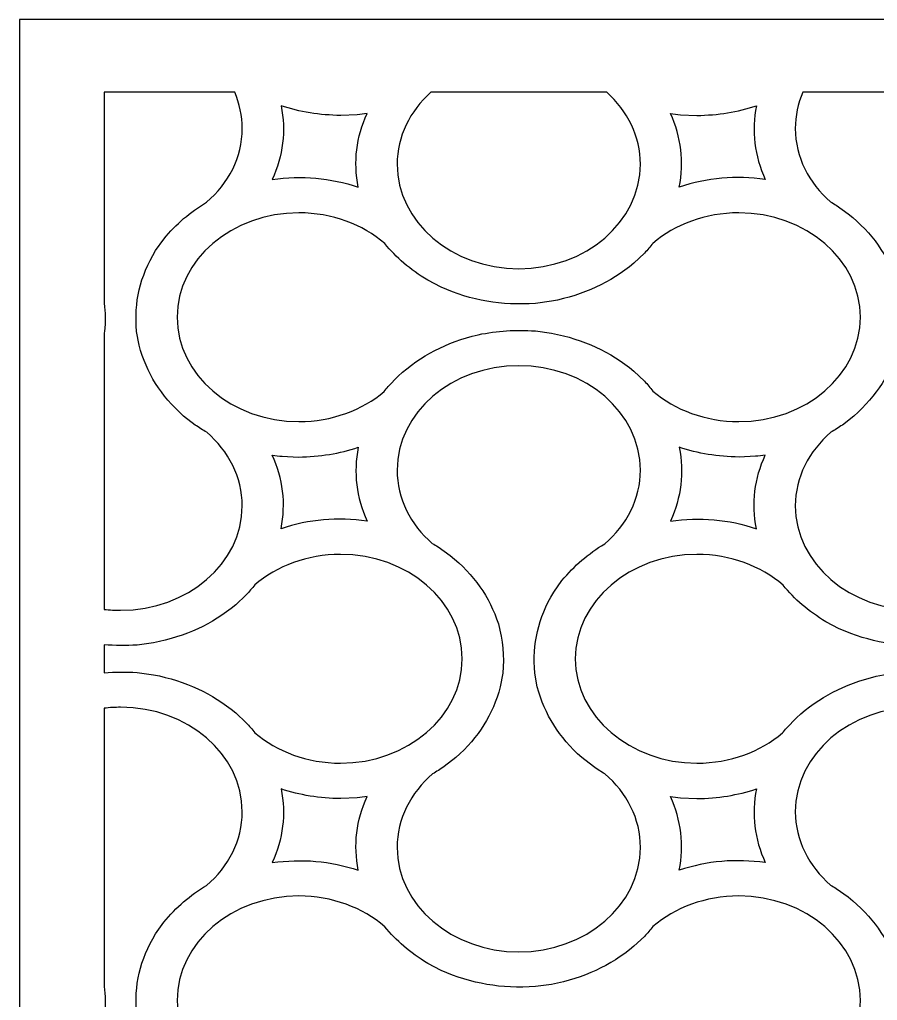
# Model space of a CAD drawing. Header units: centimetres. Extents: x -14.68 to -6.24, y -9 to -4.11.
# Drawn here: x -14.679 to -12.543, y -6.555 to -4.111 of the extents above; entities that cross this region are included whole.
import ezdxf

# ---------------------------------------------------------------- set-up
doc = ezdxf.new("R2010")
doc.units = ezdxf.units.CM
doc.header["$MEASUREMENT"] = 0
doc.layers.add('layer 1', color=7, linetype='Continuous')

msp = doc.modelspace()

# ---------------------------------------------------------------- linework, layer by layer
at = {"layer": 'layer 1', "color": 250, "lineweight": 30}
for points, knots in [([(-6.2403, -4.1107), (-6.2403, -4.1107), (-6.2403, -9.0002), (-6.2403, -9.0002), (-6.2403, -9.0002), (-6.2403, -9.0002), (-14.67942, -9.0002), (-14.67942, -9.0002), (-14.67942, -9.0002), (-14.67942, -9.0002), (-14.67942, -4.1107), (-14.67942, -4.1107), (-14.67942, -4.1107), (-14.67942, -4.1107), (-6.2403, -4.1107), (-6.2403, -4.1107)], [0, 0, 0, 0, 0.2, 0.2, 0.2, 0.2, 0.4, 0.4, 0.4, 0.4, 0.6, 0.6, 0.6, 0.6, 1, 1, 1, 1]), ([(-14.46844, -4.89122), (-14.46844, -4.89122), (-14.46786, -4.88798), (-14.46786, -4.88798), (-14.46786, -4.88798), (-14.46567, -4.86342), (-14.4658, -4.84059), (-14.46844, -4.81768), (-14.46844, -4.81768), (-14.46844, -4.81768), (-14.46844, -4.29179), (-14.46844, -4.29179), (-14.46844, -4.29179), (-14.46844, -4.29179), (-14.14361, -4.29179), (-14.14361, -4.29179), (-14.14361, -4.29179), (-14.13141, -4.31995), (-14.12472, -4.35038), (-14.12472, -4.3821), (-14.12472, -4.3821), (-14.12472, -4.45381), (-14.15885, -4.51891), (-14.21383, -4.56605), (-14.21383, -4.56605), (-14.25479, -4.59032), (-14.28914, -4.62004), (-14.3204, -4.65766), (-14.3204, -4.65766), (-14.3204, -4.65766), (-14.34074, -4.68637), (-14.34074, -4.68637), (-14.34074, -4.68637), (-14.38002, -4.75202), (-14.3944, -4.81445), (-14.38787, -4.888), (-14.38787, -4.888), (-14.38787, -4.888), (-14.38169, -4.92261), (-14.38169, -4.92261), (-14.38169, -4.92261), (-14.36282, -4.99243), (-14.32841, -5.04702), (-14.27085, -5.09881), (-14.27085, -5.09881), (-14.27085, -5.09881), (-14.24207, -5.12128), (-14.24207, -5.12128), (-14.24207, -5.12128), (-14.23253, -5.12772), (-14.22299, -5.13375), (-14.21337, -5.13935), (-14.21337, -5.13935), (-14.15866, -5.18646), (-14.12472, -5.25136), (-14.12472, -5.32287), (-14.12472, -5.32287), (-14.12472, -5.46618), (-14.26091, -5.58307), (-14.42787, -5.58307), (-14.42787, -5.58307), (-14.44162, -5.58307), (-14.45516, -5.58226), (-14.46844, -5.58073), (-14.46844, -5.58073), (-14.46844, -5.58073), (-14.46844, -4.89122), (-14.46844, -4.89122)], [0, 0, 0, 0, 0.0555556, 0.0555556, 0.0555556, 0.0555556, 0.1111111, 0.1111111, 0.1111111, 0.1111111, 0.1666667, 0.1666667, 0.1666667, 0.1666667, 0.2222222, 0.2222222, 0.2222222, 0.2222222, 0.2777778, 0.2777778, 0.2777778, 0.2777778, 0.3333333, 0.3333333, 0.3333333, 0.3333333, 0.3888889, 0.3888889, 0.3888889, 0.3888889, 0.4444444, 0.4444444, 0.4444444, 0.4444444, 0.5, 0.5, 0.5, 0.5, 0.5555556, 0.5555556, 0.5555556, 0.5555556, 0.6111111, 0.6111111, 0.6111111, 0.6111111, 0.6666667, 0.6666667, 0.6666667, 0.6666667, 0.7222222, 0.7222222, 0.7222222, 0.7222222, 0.7777778, 0.7777778, 0.7777778, 0.7777778, 0.8333333, 0.8333333, 0.8333333, 0.8333333, 0.8888889, 0.8888889, 0.8888889, 0.8888889, 1, 1, 1, 1]), ([(-13.73903, -4.47138), (-13.73903, -4.40184), (-13.70698, -4.33855), (-13.65489, -4.29179), (-13.65489, -4.29179), (-13.65489, -4.29179), (-13.21692, -4.29179), (-13.21692, -4.29179), (-13.21692, -4.29179), (-13.16483, -4.33855), (-13.13273, -4.40184), (-13.13273, -4.47138), (-13.13273, -4.47138), (-13.13273, -4.61469), (-13.26892, -4.73159), (-13.43587, -4.73159), (-13.43587, -4.73159), (-13.60285, -4.73159), (-13.73903, -4.61469), (-13.73903, -4.47138)], [0, 0, 0, 0, 0.1666667, 0.1666667, 0.1666667, 0.1666667, 0.3333333, 0.3333333, 0.3333333, 0.3333333, 0.5, 0.5, 0.5, 0.5, 0.6666667, 0.6666667, 0.6666667, 0.6666667, 1, 1, 1, 1]), ([(-12.74702, -5.32287), (-12.74702, -5.25141), (-12.71318, -5.18655), (-12.65853, -5.13945), (-12.65853, -5.13945), (-12.64885, -5.13382), (-12.63923, -5.12775), (-12.62963, -5.12127), (-12.62963, -5.12127), (-12.62963, -5.12127), (-12.60087, -5.0988), (-12.60087, -5.0988), (-12.60087, -5.0988), (-12.54329, -5.04704), (-12.50884, -4.99239), (-12.49004, -4.9226), (-12.49004, -4.9226), (-12.49004, -4.9226), (-12.48385, -4.88798), (-12.48385, -4.88798), (-12.48385, -4.88798), (-12.48003, -4.84509), (-12.48328, -4.80745), (-12.4946, -4.7655), (-12.4946, -4.7655), (-12.51738, -4.69687), (-12.55474, -4.64391), (-12.61493, -4.59464), (-12.61493, -4.59464), (-12.61493, -4.59464), (-12.64496, -4.57336), (-12.64496, -4.57336), (-12.64496, -4.57336), (-12.64974, -4.57044), (-12.6545, -4.56763), (-12.65926, -4.56492), (-12.65926, -4.56492), (-12.71348, -4.51787), (-12.74702, -4.45324), (-12.74702, -4.3821), (-12.74702, -4.3821), (-12.74702, -4.35038), (-12.74033, -4.31995), (-12.72813, -4.29179), (-12.72813, -4.29179), (-12.72813, -4.29179), (-12.1596, -4.29179), (-12.1596, -4.29179), (-12.1596, -4.29179), (-12.1474, -4.31995), (-12.14071, -4.35038), (-12.14071, -4.3821), (-12.14071, -4.3821), (-12.14071, -4.45381), (-12.17484, -4.51891), (-12.22982, -4.56605), (-12.22982, -4.56605), (-12.27078, -4.59032), (-12.30513, -4.62004), (-12.33639, -4.65766), (-12.33639, -4.65766), (-12.33639, -4.65766), (-12.35674, -4.68637), (-12.35674, -4.68637), (-12.35674, -4.68637), (-12.39601, -4.75202), (-12.41039, -4.81445), (-12.40387, -4.888), (-12.40387, -4.888), (-12.40387, -4.888), (-12.39768, -4.92261), (-12.39768, -4.92261), (-12.39768, -4.92261), (-12.37881, -4.99243), (-12.34441, -5.04702), (-12.28685, -5.09881), (-12.28685, -5.09881), (-12.28685, -5.09881), (-12.25806, -5.12128), (-12.25806, -5.12128), (-12.25806, -5.12128), (-12.24853, -5.12772), (-12.23898, -5.13375), (-12.22936, -5.13935), (-12.22936, -5.13935), (-12.17465, -5.18646), (-12.14071, -5.25136), (-12.14071, -5.32287), (-12.14071, -5.32287), (-12.14071, -5.46618), (-12.2769, -5.58307), (-12.44386, -5.58307), (-12.44386, -5.58307), (-12.61083, -5.58307), (-12.74702, -5.46618), (-12.74702, -5.32287)], [0, 0, 0, 0, 0.04, 0.04, 0.04, 0.04, 0.08, 0.08, 0.08, 0.08, 0.12, 0.12, 0.12, 0.12, 0.16, 0.16, 0.16, 0.16, 0.2, 0.2, 0.2, 0.2, 0.24, 0.24, 0.24, 0.24, 0.28, 0.28, 0.28, 0.28, 0.32, 0.32, 0.32, 0.32, 0.36, 0.36, 0.36, 0.36, 0.4, 0.4, 0.4, 0.4, 0.44, 0.44, 0.44, 0.44, 0.48, 0.48, 0.48, 0.48, 0.52, 0.52, 0.52, 0.52, 0.56, 0.56, 0.56, 0.56, 0.6, 0.6, 0.6, 0.6, 0.64, 0.64, 0.64, 0.64, 0.68, 0.68, 0.68, 0.68, 0.72, 0.72, 0.72, 0.72, 0.76, 0.76, 0.76, 0.76, 0.8, 0.8, 0.8, 0.8, 0.84, 0.84, 0.84, 0.84, 0.88, 0.88, 0.88, 0.88, 0.92, 0.92, 0.92, 0.92, 1, 1, 1, 1]), ([(-13.81376, -4.34456), (-13.84083, -4.40343), (-13.84799, -4.46539), (-13.83577, -4.52828), (-13.83577, -4.52828), (-13.90492, -4.50489), (-13.97694, -4.49875), (-14.05005, -4.50922), (-14.05005, -4.50922), (-14.02288, -4.45008), (-14.01573, -4.38813), (-14.02794, -4.32528), (-14.02794, -4.32528), (-13.9816, -4.34091), (-13.9319, -4.34903), (-13.87917, -4.34955), (-13.87917, -4.34955), (-13.87917, -4.34955), (-13.83849, -4.34778), (-13.83849, -4.34778), (-13.83849, -4.34778), (-13.83008, -4.34686), (-13.82185, -4.34579), (-13.81376, -4.34456)], [0, 0, 0, 0, 0.1428571, 0.1428571, 0.1428571, 0.1428571, 0.2857143, 0.2857143, 0.2857143, 0.2857143, 0.4285714, 0.4285714, 0.4285714, 0.4285714, 0.5714286, 0.5714286, 0.5714286, 0.5714286, 0.7142857, 0.7142857, 0.7142857, 0.7142857, 1, 1, 1, 1]), ([(-13.05799, -4.34456), (-13.03091, -4.40343), (-13.02376, -4.46539), (-13.03597, -4.52828), (-13.03597, -4.52828), (-12.96682, -4.50489), (-12.8948, -4.49875), (-12.82169, -4.50922), (-12.82169, -4.50922), (-12.84887, -4.45008), (-12.85602, -4.38813), (-12.84381, -4.32528), (-12.84381, -4.32528), (-12.89014, -4.34091), (-12.93984, -4.34903), (-12.99257, -4.34955), (-12.99257, -4.34955), (-12.99257, -4.34955), (-13.03326, -4.34778), (-13.03326, -4.34778), (-13.03326, -4.34778), (-13.04167, -4.34686), (-13.04989, -4.34579), (-13.05799, -4.34456)], [0, 0, 0, 0, 0.1428571, 0.1428571, 0.1428571, 0.1428571, 0.2857143, 0.2857143, 0.2857143, 0.2857143, 0.4285714, 0.4285714, 0.4285714, 0.4285714, 0.5714286, 0.5714286, 0.5714286, 0.5714286, 0.7142857, 0.7142857, 0.7142857, 0.7142857, 1, 1, 1, 1]), ([(-12.88786, -5.11269), (-12.9711, -5.11269), (-13.04667, -5.08365), (-13.10154, -5.03674), (-13.10154, -5.03674), (-13.1081, -5.02843), (-13.11517, -5.02017), (-13.12272, -5.01194), (-13.12272, -5.01194), (-13.12272, -5.01194), (-13.1489, -4.98724), (-13.1489, -4.98724), (-13.1489, -4.98724), (-13.20921, -4.93782), (-13.27287, -4.90825), (-13.35418, -4.89212), (-13.35418, -4.89212), (-13.35418, -4.89212), (-13.39451, -4.8868), (-13.39451, -4.8868), (-13.39451, -4.8868), (-13.44448, -4.88352), (-13.48833, -4.88631), (-13.5372, -4.89603), (-13.5372, -4.89603), (-13.61716, -4.91558), (-13.67886, -4.94765), (-13.73625, -4.99932), (-13.73625, -4.99932), (-13.73625, -4.99932), (-13.76105, -5.02509), (-13.76105, -5.02509), (-13.76105, -5.02509), (-13.76445, -5.02919), (-13.76772, -5.03328), (-13.77088, -5.03737), (-13.77088, -5.03737), (-13.8257, -5.0839), (-13.901, -5.11269), (-13.98387, -5.11269), (-13.98387, -5.11269), (-14.15084, -5.11269), (-14.28703, -4.9958), (-14.28703, -4.85248), (-14.28703, -4.85248), (-14.28703, -4.70917), (-14.15084, -4.59227), (-13.98387, -4.59227), (-13.98387, -4.59227), (-13.90033, -4.59227), (-13.82448, -4.62157), (-13.76956, -4.66876), (-13.76956, -4.66876), (-13.74129, -4.70392), (-13.70667, -4.7334), (-13.66284, -4.76023), (-13.66284, -4.76023), (-13.66284, -4.76023), (-13.62939, -4.7777), (-13.62939, -4.7777), (-13.62939, -4.7777), (-13.55291, -4.8114), (-13.48018, -4.82375), (-13.39448, -4.81815), (-13.39448, -4.81815), (-13.39448, -4.81815), (-13.35417, -4.81284), (-13.35417, -4.81284), (-13.35417, -4.81284), (-13.27282, -4.79664), (-13.20922, -4.76711), (-13.14889, -4.7177), (-13.14889, -4.7177), (-13.14889, -4.7177), (-13.12271, -4.693), (-13.12271, -4.693), (-13.12271, -4.693), (-13.11521, -4.68481), (-13.10819, -4.67662), (-13.10166, -4.66836), (-13.10166, -4.66836), (-13.04677, -4.6214), (-12.97116, -4.59227), (-12.88786, -4.59227), (-12.88786, -4.59227), (-12.7209, -4.59227), (-12.58471, -4.70917), (-12.58471, -4.85248), (-12.58471, -4.85248), (-12.58471, -4.9958), (-12.7209, -5.11269), (-12.88786, -5.11269)], [0, 0, 0, 0, 0.0416667, 0.0416667, 0.0416667, 0.0416667, 0.0833333, 0.0833333, 0.0833333, 0.0833333, 0.125, 0.125, 0.125, 0.125, 0.1666667, 0.1666667, 0.1666667, 0.1666667, 0.2083333, 0.2083333, 0.2083333, 0.2083333, 0.25, 0.25, 0.25, 0.25, 0.2916667, 0.2916667, 0.2916667, 0.2916667, 0.3333333, 0.3333333, 0.3333333, 0.3333333, 0.375, 0.375, 0.375, 0.375, 0.4166667, 0.4166667, 0.4166667, 0.4166667, 0.4583333, 0.4583333, 0.4583333, 0.4583333, 0.5, 0.5, 0.5, 0.5, 0.5416667, 0.5416667, 0.5416667, 0.5416667, 0.5833333, 0.5833333, 0.5833333, 0.5833333, 0.625, 0.625, 0.625, 0.625, 0.6666667, 0.6666667, 0.6666667, 0.6666667, 0.7083333, 0.7083333, 0.7083333, 0.7083333, 0.75, 0.75, 0.75, 0.75, 0.7916667, 0.7916667, 0.7916667, 0.7916667, 0.8333333, 0.8333333, 0.8333333, 0.8333333, 0.875, 0.875, 0.875, 0.875, 0.9166667, 0.9166667, 0.9166667, 0.9166667, 1, 1, 1, 1]), ([(-13.73901, -6.17435), (-13.73901, -6.1029), (-13.70517, -6.03804), (-13.65053, -5.99094), (-13.65053, -5.99094), (-13.64085, -5.98531), (-13.63122, -5.97924), (-13.62162, -5.97276), (-13.62162, -5.97276), (-13.62162, -5.97276), (-13.59286, -5.95029), (-13.59286, -5.95029), (-13.59286, -5.95029), (-13.53528, -5.89852), (-13.50083, -5.84388), (-13.48204, -5.77409), (-13.48204, -5.77409), (-13.48204, -5.77409), (-13.47584, -5.73947), (-13.47584, -5.73947), (-13.47584, -5.73947), (-13.47202, -5.69658), (-13.47527, -5.65893), (-13.48659, -5.61699), (-13.48659, -5.61699), (-13.50937, -5.54836), (-13.54673, -5.4954), (-13.60693, -5.44613), (-13.60693, -5.44613), (-13.60693, -5.44613), (-13.63695, -5.42485), (-13.63695, -5.42485), (-13.63695, -5.42485), (-13.64173, -5.42193), (-13.64649, -5.41912), (-13.65125, -5.41641), (-13.65125, -5.41641), (-13.70547, -5.36935), (-13.73901, -5.30472), (-13.73901, -5.23359), (-13.73901, -5.23359), (-13.73901, -5.09027), (-13.60282, -4.97337), (-13.43585, -4.97337), (-13.43585, -4.97337), (-13.26889, -4.97337), (-13.1327, -5.09027), (-13.1327, -5.23359), (-13.1327, -5.23359), (-13.1327, -5.30529), (-13.16684, -5.3704), (-13.22182, -5.41754), (-13.22182, -5.41754), (-13.26278, -5.44181), (-13.29712, -5.47152), (-13.32838, -5.50915), (-13.32838, -5.50915), (-13.32838, -5.50915), (-13.34873, -5.53786), (-13.34873, -5.53786), (-13.34873, -5.53786), (-13.388, -5.60351), (-13.40238, -5.66593), (-13.39586, -5.73949), (-13.39586, -5.73949), (-13.39586, -5.73949), (-13.38967, -5.77409), (-13.38967, -5.77409), (-13.38967, -5.77409), (-13.3708, -5.84392), (-13.3364, -5.89851), (-13.27884, -5.9503), (-13.27884, -5.9503), (-13.27884, -5.9503), (-13.25005, -5.97277), (-13.25005, -5.97277), (-13.25005, -5.97277), (-13.24052, -5.97921), (-13.23098, -5.98523), (-13.22136, -5.99084), (-13.22136, -5.99084), (-13.16664, -6.03794), (-13.1327, -6.10285), (-13.1327, -6.17435), (-13.1327, -6.17435), (-13.1327, -6.31766), (-13.26889, -6.43456), (-13.43585, -6.43456), (-13.43585, -6.43456), (-13.60282, -6.43456), (-13.73901, -6.31766), (-13.73901, -6.17435)], [0, 0, 0, 0, 0.0416667, 0.0416667, 0.0416667, 0.0416667, 0.0833333, 0.0833333, 0.0833333, 0.0833333, 0.125, 0.125, 0.125, 0.125, 0.1666667, 0.1666667, 0.1666667, 0.1666667, 0.2083333, 0.2083333, 0.2083333, 0.2083333, 0.25, 0.25, 0.25, 0.25, 0.2916667, 0.2916667, 0.2916667, 0.2916667, 0.3333333, 0.3333333, 0.3333333, 0.3333333, 0.375, 0.375, 0.375, 0.375, 0.4166667, 0.4166667, 0.4166667, 0.4166667, 0.4583333, 0.4583333, 0.4583333, 0.4583333, 0.5, 0.5, 0.5, 0.5, 0.5416667, 0.5416667, 0.5416667, 0.5416667, 0.5833333, 0.5833333, 0.5833333, 0.5833333, 0.625, 0.625, 0.625, 0.625, 0.6666667, 0.6666667, 0.6666667, 0.6666667, 0.7083333, 0.7083333, 0.7083333, 0.7083333, 0.75, 0.75, 0.75, 0.75, 0.7916667, 0.7916667, 0.7916667, 0.7916667, 0.8333333, 0.8333333, 0.8333333, 0.8333333, 0.875, 0.875, 0.875, 0.875, 0.9166667, 0.9166667, 0.9166667, 0.9166667, 1, 1, 1, 1]), ([(-14.05, -5.196), (-14.02293, -5.25487), (-14.01577, -5.31684), (-14.02798, -5.37972), (-14.02798, -5.37972), (-13.95884, -5.35634), (-13.88682, -5.3502), (-13.81371, -5.36067), (-13.81371, -5.36067), (-13.84088, -5.30153), (-13.84803, -5.23958), (-13.83582, -5.17673), (-13.83582, -5.17673), (-13.88216, -5.19236), (-13.93186, -5.20047), (-13.98458, -5.201), (-13.98458, -5.201), (-13.98458, -5.201), (-14.02527, -5.19922), (-14.02527, -5.19922), (-14.02527, -5.19922), (-14.03368, -5.1983), (-14.04191, -5.19723), (-14.05, -5.196)], [0, 0, 0, 0, 0.1428571, 0.1428571, 0.1428571, 0.1428571, 0.2857143, 0.2857143, 0.2857143, 0.2857143, 0.4285714, 0.4285714, 0.4285714, 0.4285714, 0.5714286, 0.5714286, 0.5714286, 0.5714286, 0.7142857, 0.7142857, 0.7142857, 0.7142857, 1, 1, 1, 1]), ([(-12.82174, -5.196), (-12.84881, -5.25487), (-12.85597, -5.31684), (-12.84376, -5.37972), (-12.84376, -5.37972), (-12.91291, -5.35634), (-12.98492, -5.3502), (-13.05804, -5.36067), (-13.05804, -5.36067), (-13.03086, -5.30153), (-13.02371, -5.23958), (-13.03592, -5.17673), (-13.03592, -5.17673), (-12.98958, -5.19236), (-12.93989, -5.20047), (-12.88716, -5.201), (-12.88716, -5.201), (-12.88716, -5.201), (-12.84647, -5.19922), (-12.84647, -5.19922), (-12.84647, -5.19922), (-12.83806, -5.1983), (-12.82983, -5.19723), (-12.82174, -5.196)], [0, 0, 0, 0, 0.1428571, 0.1428571, 0.1428571, 0.1428571, 0.2857143, 0.2857143, 0.2857143, 0.2857143, 0.4285714, 0.4285714, 0.4285714, 0.4285714, 0.5714286, 0.5714286, 0.5714286, 0.5714286, 0.7142857, 0.7142857, 0.7142857, 0.7142857, 1, 1, 1, 1]), ([(-13.87987, -5.96418), (-13.96312, -5.96418), (-14.03868, -5.93513), (-14.09355, -5.88823), (-14.09355, -5.88823), (-14.10012, -5.87992), (-14.10719, -5.87166), (-14.11474, -5.86342), (-14.11474, -5.86342), (-14.11474, -5.86342), (-14.14091, -5.83873), (-14.14091, -5.83873), (-14.14091, -5.83873), (-14.20122, -5.78931), (-14.26488, -5.75974), (-14.34619, -5.7436), (-14.34619, -5.7436), (-14.34619, -5.7436), (-14.38652, -5.73829), (-14.38652, -5.73829), (-14.38652, -5.73829), (-14.41514, -5.73641), (-14.44174, -5.73652), (-14.46844, -5.73879), (-14.46844, -5.73879), (-14.46844, -5.73879), (-14.46844, -5.66913), (-14.46844, -5.66913), (-14.46844, -5.66913), (-14.44215, -5.67137), (-14.41505, -5.6715), (-14.3865, -5.66963), (-14.3865, -5.66963), (-14.3865, -5.66963), (-14.34619, -5.66432), (-14.34619, -5.66432), (-14.34619, -5.66432), (-14.26484, -5.64813), (-14.20124, -5.6186), (-14.1409, -5.56919), (-14.1409, -5.56919), (-14.1409, -5.56919), (-14.11472, -5.54448), (-14.11472, -5.54448), (-14.11472, -5.54448), (-14.10722, -5.5363), (-14.1002, -5.52811), (-14.09367, -5.51985), (-14.09367, -5.51985), (-14.03879, -5.47289), (-13.96318, -5.44376), (-13.87987, -5.44376), (-13.87987, -5.44376), (-13.71291, -5.44376), (-13.57672, -5.56065), (-13.57672, -5.70396), (-13.57672, -5.70396), (-13.57672, -5.84728), (-13.71291, -5.96418), (-13.87987, -5.96418)], [0, 0, 0, 0, 0.0625, 0.0625, 0.0625, 0.0625, 0.125, 0.125, 0.125, 0.125, 0.1875, 0.1875, 0.1875, 0.1875, 0.25, 0.25, 0.25, 0.25, 0.3125, 0.3125, 0.3125, 0.3125, 0.375, 0.375, 0.375, 0.375, 0.4375, 0.4375, 0.4375, 0.4375, 0.5, 0.5, 0.5, 0.5, 0.5625, 0.5625, 0.5625, 0.5625, 0.625, 0.625, 0.625, 0.625, 0.6875, 0.6875, 0.6875, 0.6875, 0.75, 0.75, 0.75, 0.75, 0.8125, 0.8125, 0.8125, 0.8125, 0.875, 0.875, 0.875, 0.875, 1, 1, 1, 1]), ([(-11.89586, -5.96418), (-11.97911, -5.96418), (-12.05467, -5.93513), (-12.10955, -5.88823), (-12.10955, -5.88823), (-12.11611, -5.87992), (-12.12318, -5.87166), (-12.13073, -5.86342), (-12.13073, -5.86342), (-12.13073, -5.86342), (-12.15691, -5.83873), (-12.15691, -5.83873), (-12.15691, -5.83873), (-12.21721, -5.78931), (-12.28088, -5.75974), (-12.36219, -5.7436), (-12.36219, -5.7436), (-12.36219, -5.7436), (-12.40252, -5.73829), (-12.40252, -5.73829), (-12.40252, -5.73829), (-12.45249, -5.73501), (-12.49634, -5.73779), (-12.54521, -5.74751), (-12.54521, -5.74751), (-12.62517, -5.76707), (-12.68687, -5.79914), (-12.74426, -5.8508), (-12.74426, -5.8508), (-12.74426, -5.8508), (-12.76906, -5.87658), (-12.76906, -5.87658), (-12.76906, -5.87658), (-12.77246, -5.88068), (-12.77573, -5.88477), (-12.77889, -5.88885), (-12.77889, -5.88885), (-12.83371, -5.93539), (-12.90901, -5.96418), (-12.99188, -5.96418), (-12.99188, -5.96418), (-13.15885, -5.96418), (-13.29504, -5.84728), (-13.29504, -5.70396), (-13.29504, -5.70396), (-13.29504, -5.56065), (-13.15885, -5.44376), (-12.99188, -5.44376), (-12.99188, -5.44376), (-12.90834, -5.44376), (-12.83249, -5.47305), (-12.77757, -5.52025), (-12.77757, -5.52025), (-12.7493, -5.5554), (-12.71468, -5.58488), (-12.67085, -5.61172), (-12.67085, -5.61172), (-12.67085, -5.61172), (-12.6374, -5.62918), (-12.6374, -5.62918), (-12.6374, -5.62918), (-12.56092, -5.66289), (-12.48818, -5.67524), (-12.40249, -5.66963), (-12.40249, -5.66963), (-12.40249, -5.66963), (-12.36218, -5.66432), (-12.36218, -5.66432), (-12.36218, -5.66432), (-12.28083, -5.64813), (-12.21723, -5.6186), (-12.15689, -5.56919), (-12.15689, -5.56919), (-12.15689, -5.56919), (-12.13072, -5.54448), (-12.13072, -5.54448), (-12.13072, -5.54448), (-12.12322, -5.5363), (-12.11619, -5.52811), (-12.10967, -5.51985), (-12.10967, -5.51985), (-12.05478, -5.47289), (-11.97917, -5.44376), (-11.89586, -5.44376), (-11.89586, -5.44376), (-11.7289, -5.44376), (-11.59272, -5.56065), (-11.59272, -5.70396), (-11.59272, -5.70396), (-11.59272, -5.84728), (-11.7289, -5.96418), (-11.89586, -5.96418)], [0, 0, 0, 0, 0.0416667, 0.0416667, 0.0416667, 0.0416667, 0.0833333, 0.0833333, 0.0833333, 0.0833333, 0.125, 0.125, 0.125, 0.125, 0.1666667, 0.1666667, 0.1666667, 0.1666667, 0.2083333, 0.2083333, 0.2083333, 0.2083333, 0.25, 0.25, 0.25, 0.25, 0.2916667, 0.2916667, 0.2916667, 0.2916667, 0.3333333, 0.3333333, 0.3333333, 0.3333333, 0.375, 0.375, 0.375, 0.375, 0.4166667, 0.4166667, 0.4166667, 0.4166667, 0.4583333, 0.4583333, 0.4583333, 0.4583333, 0.5, 0.5, 0.5, 0.5, 0.5416667, 0.5416667, 0.5416667, 0.5416667, 0.5833333, 0.5833333, 0.5833333, 0.5833333, 0.625, 0.625, 0.625, 0.625, 0.6666667, 0.6666667, 0.6666667, 0.6666667, 0.7083333, 0.7083333, 0.7083333, 0.7083333, 0.75, 0.75, 0.75, 0.75, 0.7916667, 0.7916667, 0.7916667, 0.7916667, 0.8333333, 0.8333333, 0.8333333, 0.8333333, 0.875, 0.875, 0.875, 0.875, 0.9166667, 0.9166667, 0.9166667, 0.9166667, 1, 1, 1, 1]), ([(-14.46844, -6.59419), (-14.46844, -6.59419), (-14.46786, -6.59095), (-14.46786, -6.59095), (-14.46786, -6.59095), (-14.46567, -6.56639), (-14.4658, -6.54356), (-14.46844, -6.52065), (-14.46844, -6.52065), (-14.46844, -6.52065), (-14.46844, -5.8272), (-14.46844, -5.8272), (-14.46844, -5.8272), (-14.45516, -5.82567), (-14.44162, -5.82486), (-14.42787, -5.82486), (-14.42787, -5.82486), (-14.26091, -5.82486), (-14.12472, -5.94176), (-14.12472, -6.08508), (-14.12472, -6.08508), (-14.12472, -6.15678), (-14.15885, -6.22188), (-14.21383, -6.26903), (-14.21383, -6.26903), (-14.25479, -6.29329), (-14.28914, -6.32301), (-14.3204, -6.36063), (-14.3204, -6.36063), (-14.3204, -6.36063), (-14.34074, -6.38934), (-14.34074, -6.38934), (-14.34074, -6.38934), (-14.38002, -6.45499), (-14.3944, -6.51742), (-14.38787, -6.59097), (-14.38787, -6.59097), (-14.38787, -6.59097), (-14.38169, -6.62558), (-14.38169, -6.62558), (-14.38169, -6.62558), (-14.36282, -6.6954), (-14.32841, -6.74999), (-14.27085, -6.80178), (-14.27085, -6.80178), (-14.27085, -6.80178), (-14.24207, -6.82425), (-14.24207, -6.82425), (-14.24207, -6.82425), (-14.23253, -6.83069), (-14.22299, -6.83672), (-14.21337, -6.84232), (-14.21337, -6.84232), (-14.15866, -6.88943), (-14.12472, -6.95433), (-14.12472, -7.02584), (-14.12472, -7.02584), (-14.12472, -7.16915), (-14.26091, -7.28604), (-14.42787, -7.28604), (-14.42787, -7.28604), (-14.44162, -7.28604), (-14.45516, -7.28523), (-14.46844, -7.2837), (-14.46844, -7.2837), (-14.46844, -7.2837), (-14.46844, -6.59419), (-14.46844, -6.59419)], [0, 0, 0, 0, 0.0555556, 0.0555556, 0.0555556, 0.0555556, 0.1111111, 0.1111111, 0.1111111, 0.1111111, 0.1666667, 0.1666667, 0.1666667, 0.1666667, 0.2222222, 0.2222222, 0.2222222, 0.2222222, 0.2777778, 0.2777778, 0.2777778, 0.2777778, 0.3333333, 0.3333333, 0.3333333, 0.3333333, 0.3888889, 0.3888889, 0.3888889, 0.3888889, 0.4444444, 0.4444444, 0.4444444, 0.4444444, 0.5, 0.5, 0.5, 0.5, 0.5555556, 0.5555556, 0.5555556, 0.5555556, 0.6111111, 0.6111111, 0.6111111, 0.6111111, 0.6666667, 0.6666667, 0.6666667, 0.6666667, 0.7222222, 0.7222222, 0.7222222, 0.7222222, 0.7777778, 0.7777778, 0.7777778, 0.7777778, 0.8333333, 0.8333333, 0.8333333, 0.8333333, 0.8888889, 0.8888889, 0.8888889, 0.8888889, 1, 1, 1, 1]), ([(-12.74702, -7.02584), (-12.74702, -6.95438), (-12.71318, -6.88952), (-12.65853, -6.84242), (-12.65853, -6.84242), (-12.64885, -6.83679), (-12.63923, -6.83072), (-12.62963, -6.82424), (-12.62963, -6.82424), (-12.62963, -6.82424), (-12.60087, -6.80177), (-12.60087, -6.80177), (-12.60087, -6.80177), (-12.54329, -6.75001), (-12.50884, -6.69536), (-12.49004, -6.62557), (-12.49004, -6.62557), (-12.49004, -6.62557), (-12.48385, -6.59095), (-12.48385, -6.59095), (-12.48385, -6.59095), (-12.48003, -6.54806), (-12.48328, -6.51042), (-12.4946, -6.46847), (-12.4946, -6.46847), (-12.51738, -6.39984), (-12.55474, -6.34688), (-12.61493, -6.29762), (-12.61493, -6.29762), (-12.61493, -6.29762), (-12.64496, -6.27633), (-12.64496, -6.27633), (-12.64496, -6.27633), (-12.64974, -6.27341), (-12.6545, -6.27061), (-12.65926, -6.26789), (-12.65926, -6.26789), (-12.71348, -6.22084), (-12.74702, -6.15621), (-12.74702, -6.08508), (-12.74702, -6.08508), (-12.74702, -5.94176), (-12.61083, -5.82486), (-12.44386, -5.82486), (-12.44386, -5.82486), (-12.2769, -5.82486), (-12.14071, -5.94176), (-12.14071, -6.08508), (-12.14071, -6.08508), (-12.14071, -6.15678), (-12.17484, -6.22188), (-12.22982, -6.26903), (-12.22982, -6.26903), (-12.27078, -6.29329), (-12.30513, -6.32301), (-12.33639, -6.36063), (-12.33639, -6.36063), (-12.33639, -6.36063), (-12.35674, -6.38934), (-12.35674, -6.38934), (-12.35674, -6.38934), (-12.39601, -6.45499), (-12.41039, -6.51742), (-12.40387, -6.59097), (-12.40387, -6.59097), (-12.40387, -6.59097), (-12.39768, -6.62558), (-12.39768, -6.62558), (-12.39768, -6.62558), (-12.37881, -6.6954), (-12.34441, -6.74999), (-12.28685, -6.80178), (-12.28685, -6.80178), (-12.28685, -6.80178), (-12.25806, -6.82425), (-12.25806, -6.82425), (-12.25806, -6.82425), (-12.24853, -6.83069), (-12.23898, -6.83672), (-12.22936, -6.84232), (-12.22936, -6.84232), (-12.17465, -6.88943), (-12.14071, -6.95433), (-12.14071, -7.02584), (-12.14071, -7.02584), (-12.14071, -7.16915), (-12.2769, -7.28604), (-12.44386, -7.28604), (-12.44386, -7.28604), (-12.61083, -7.28604), (-12.74702, -7.16915), (-12.74702, -7.02584)], [0, 0, 0, 0, 0.0416667, 0.0416667, 0.0416667, 0.0416667, 0.0833333, 0.0833333, 0.0833333, 0.0833333, 0.125, 0.125, 0.125, 0.125, 0.1666667, 0.1666667, 0.1666667, 0.1666667, 0.2083333, 0.2083333, 0.2083333, 0.2083333, 0.25, 0.25, 0.25, 0.25, 0.2916667, 0.2916667, 0.2916667, 0.2916667, 0.3333333, 0.3333333, 0.3333333, 0.3333333, 0.375, 0.375, 0.375, 0.375, 0.4166667, 0.4166667, 0.4166667, 0.4166667, 0.4583333, 0.4583333, 0.4583333, 0.4583333, 0.5, 0.5, 0.5, 0.5, 0.5416667, 0.5416667, 0.5416667, 0.5416667, 0.5833333, 0.5833333, 0.5833333, 0.5833333, 0.625, 0.625, 0.625, 0.625, 0.6666667, 0.6666667, 0.6666667, 0.6666667, 0.7083333, 0.7083333, 0.7083333, 0.7083333, 0.75, 0.75, 0.75, 0.75, 0.7916667, 0.7916667, 0.7916667, 0.7916667, 0.8333333, 0.8333333, 0.8333333, 0.8333333, 0.875, 0.875, 0.875, 0.875, 0.9166667, 0.9166667, 0.9166667, 0.9166667, 1, 1, 1, 1]), ([(-13.81372, -6.04749), (-13.84079, -6.10635), (-13.84795, -6.16832), (-13.83574, -6.23121), (-13.83574, -6.23121), (-13.90489, -6.20782), (-13.9769, -6.20168), (-14.05001, -6.21215), (-14.05001, -6.21215), (-14.02284, -6.15301), (-14.01569, -6.09106), (-14.0279, -6.02821), (-14.0279, -6.02821), (-13.98156, -6.04384), (-13.93187, -6.05196), (-13.87914, -6.05248), (-13.87914, -6.05248), (-13.87914, -6.05248), (-13.83845, -6.05071), (-13.83845, -6.05071), (-13.83845, -6.05071), (-13.83004, -6.04979), (-13.82181, -6.04872), (-13.81372, -6.04749)], [0, 0, 0, 0, 0.1428571, 0.1428571, 0.1428571, 0.1428571, 0.2857143, 0.2857143, 0.2857143, 0.2857143, 0.4285714, 0.4285714, 0.4285714, 0.4285714, 0.5714286, 0.5714286, 0.5714286, 0.5714286, 0.7142857, 0.7142857, 0.7142857, 0.7142857, 1, 1, 1, 1]), ([(-13.05802, -6.04749), (-13.03095, -6.10635), (-13.02379, -6.16832), (-13.03601, -6.23121), (-13.03601, -6.23121), (-12.96686, -6.20782), (-12.89484, -6.20168), (-12.82173, -6.21215), (-12.82173, -6.21215), (-12.8489, -6.15301), (-12.85605, -6.09106), (-12.84384, -6.02821), (-12.84384, -6.02821), (-12.89018, -6.04384), (-12.93988, -6.05196), (-12.9926, -6.05248), (-12.9926, -6.05248), (-12.9926, -6.05248), (-13.03329, -6.05071), (-13.03329, -6.05071), (-13.03329, -6.05071), (-13.0417, -6.04979), (-13.04993, -6.04872), (-13.05802, -6.04749)], [0, 0, 0, 0, 0.1428571, 0.1428571, 0.1428571, 0.1428571, 0.2857143, 0.2857143, 0.2857143, 0.2857143, 0.4285714, 0.4285714, 0.4285714, 0.4285714, 0.5714286, 0.5714286, 0.5714286, 0.5714286, 0.7142857, 0.7142857, 0.7142857, 0.7142857, 1, 1, 1, 1]), ([(-12.88786, -6.81566), (-12.9711, -6.81566), (-13.04667, -6.78662), (-13.10154, -6.73971), (-13.10154, -6.73971), (-13.1081, -6.7314), (-13.11517, -6.72314), (-13.12272, -6.71491), (-13.12272, -6.71491), (-13.12272, -6.71491), (-13.1489, -6.69021), (-13.1489, -6.69021), (-13.1489, -6.69021), (-13.20921, -6.64079), (-13.27287, -6.61122), (-13.35418, -6.59509), (-13.35418, -6.59509), (-13.35418, -6.59509), (-13.39451, -6.58977), (-13.39451, -6.58977), (-13.39451, -6.58977), (-13.44448, -6.58649), (-13.48833, -6.58928), (-13.5372, -6.599), (-13.5372, -6.599), (-13.61716, -6.61856), (-13.67886, -6.65062), (-13.73625, -6.70229), (-13.73625, -6.70229), (-13.73625, -6.70229), (-13.76105, -6.72806), (-13.76105, -6.72806), (-13.76105, -6.72806), (-13.76445, -6.73216), (-13.76772, -6.73625), (-13.77088, -6.74034), (-13.77088, -6.74034), (-13.8257, -6.78688), (-13.901, -6.81566), (-13.98387, -6.81566), (-13.98387, -6.81566), (-14.15084, -6.81566), (-14.28703, -6.69877), (-14.28703, -6.55545), (-14.28703, -6.55545), (-14.28703, -6.41214), (-14.15084, -6.29524), (-13.98387, -6.29524), (-13.98387, -6.29524), (-13.90033, -6.29524), (-13.82448, -6.32454), (-13.76956, -6.37173), (-13.76956, -6.37173), (-13.74129, -6.40689), (-13.70667, -6.43637), (-13.66284, -6.4632), (-13.66284, -6.4632), (-13.66284, -6.4632), (-13.62939, -6.48067), (-13.62939, -6.48067), (-13.62939, -6.48067), (-13.55291, -6.51437), (-13.48018, -6.52672), (-13.39448, -6.52112), (-13.39448, -6.52112), (-13.39448, -6.52112), (-13.35417, -6.51581), (-13.35417, -6.51581), (-13.35417, -6.51581), (-13.27282, -6.49961), (-13.20922, -6.47008), (-13.14889, -6.42067), (-13.14889, -6.42067), (-13.14889, -6.42067), (-13.12271, -6.39597), (-13.12271, -6.39597), (-13.12271, -6.39597), (-13.11521, -6.38778), (-13.10819, -6.37959), (-13.10166, -6.37134), (-13.10166, -6.37134), (-13.04677, -6.32437), (-12.97116, -6.29524), (-12.88786, -6.29524), (-12.88786, -6.29524), (-12.7209, -6.29524), (-12.58471, -6.41214), (-12.58471, -6.55545), (-12.58471, -6.55545), (-12.58471, -6.69877), (-12.7209, -6.81566), (-12.88786, -6.81566)], [0, 0, 0, 0, 0.0416667, 0.0416667, 0.0416667, 0.0416667, 0.0833333, 0.0833333, 0.0833333, 0.0833333, 0.125, 0.125, 0.125, 0.125, 0.1666667, 0.1666667, 0.1666667, 0.1666667, 0.2083333, 0.2083333, 0.2083333, 0.2083333, 0.25, 0.25, 0.25, 0.25, 0.2916667, 0.2916667, 0.2916667, 0.2916667, 0.3333333, 0.3333333, 0.3333333, 0.3333333, 0.375, 0.375, 0.375, 0.375, 0.4166667, 0.4166667, 0.4166667, 0.4166667, 0.4583333, 0.4583333, 0.4583333, 0.4583333, 0.5, 0.5, 0.5, 0.5, 0.5416667, 0.5416667, 0.5416667, 0.5416667, 0.5833333, 0.5833333, 0.5833333, 0.5833333, 0.625, 0.625, 0.625, 0.625, 0.6666667, 0.6666667, 0.6666667, 0.6666667, 0.7083333, 0.7083333, 0.7083333, 0.7083333, 0.75, 0.75, 0.75, 0.75, 0.7916667, 0.7916667, 0.7916667, 0.7916667, 0.8333333, 0.8333333, 0.8333333, 0.8333333, 0.875, 0.875, 0.875, 0.875, 0.9166667, 0.9166667, 0.9166667, 0.9166667, 1, 1, 1, 1])]:
    msp.add_open_spline(points, degree=3, knots=knots, dxfattribs=at)

doc.saveas('drawing.dxf')
